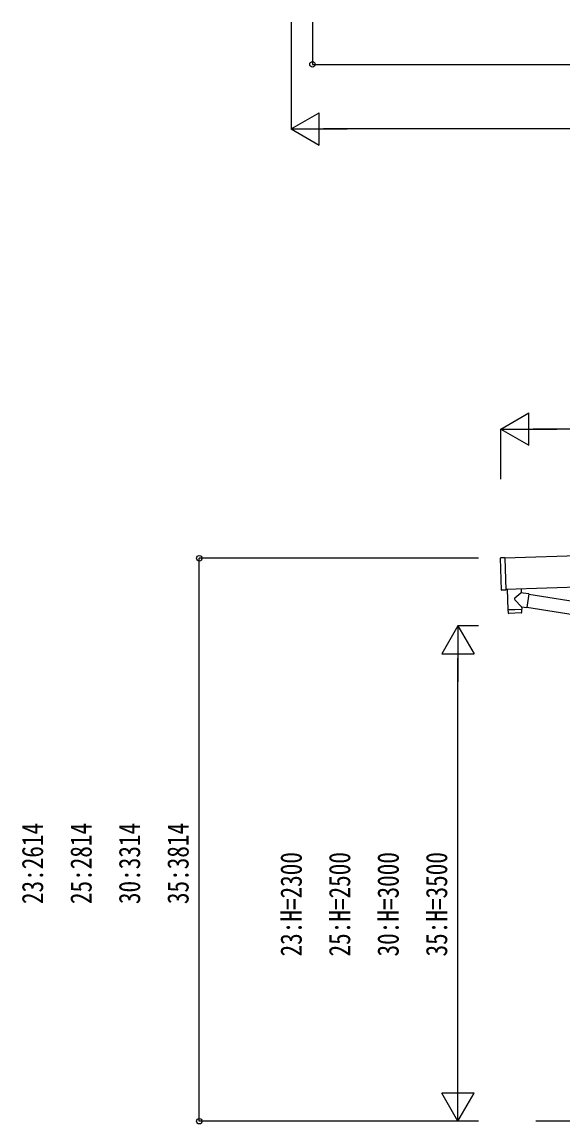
# Model space of a CAD drawing. Units: millimetres, scale not verified. Extents: x -12615 to 12615, y -8910 to 8910.
# Drawn here: x -3973 to -1463, y -4995 to 121 of the extents above; entities that cross this region are included whole.
import ezdxf
from ezdxf.enums import TextEntityAlignment as Align

# ---------------------------------------------------------------- set-up
doc = ezdxf.new("R2010")
doc.units = ezdxf.units.MM
doc.header["$LTSCALE"] = 40
for name, color, linetype in [('0-4_YKK_13', 4, 'Continuous'), ('0-5_YKK_A1', 4, 'Continuous'), ('0-6_YKK_D', 6, 'Continuous')]:
    doc.layers.add(name, color=color, linetype=linetype)
doc.styles.add('ＭＳ ゴシック', font='')
doc.styles.get('ＭＳ ゴシック').set_extended_font_data('MS Gothic')

msp = doc.modelspace()

# ---------------------------------------------------------------- linework, layer by layer
at = {"layer": '0-4_YKK_13'}
for p, q in [((-1747.64, -2516.28), (-1752.58, -2368.37)), ((-1732.62, -2366.7), (-1751.61, -2367.33)), ((-1657.15, -2510.69), (-1656.55, -2528.87)), ((-1620.95, -2533.93), (-1629.91, -2596.99)), ((-1621.21, -2535.76), (-641.31, -2691.77)), ((-1717.92, -2608.66), (-1717.26, -2621.69)), ((-1713.46, -2607.51), (-1713.41, -2608.51)), ((-1654.39, -2593.51), (-1685.89, -2561)), ((-1658.49, -2605.67), (-1658.48, -2606.67)), ((-1654.39, -2593.51), (-1629.91, -2596.99)), ((-1654.39, -2593.51), (-1653.99, -2605.52)), ((-1629.65, -2595.17), (-651.73, -2750.87)), ((-1656.65, -2622.62), (-1714.16, -2624.54))]:
    msp.add_line(p, q, dxfattribs=at)
for points in [[(-1732.62, -2366.7), (-1727.63, -2516.62), (-1746.61, -2517.25)], [(-1721.12, -2512.82), (-1717.96, -2607.66), (-1653.99, -2605.52)], [(-1656.55, -2528.87), (-1658.64, -2530.64), (-1685.85, -2553.67)], [(-1620.95, -2533.93), (-1646.86, -2530.24), (-1656.55, -2528.87)], [(-1653.75, -2619.58), (-1653.96, -2606.52), (-1717.92, -2608.66)]]:
    msp.add_lwpolyline(points, dxfattribs=at)
for centre, radius, start, end in [((-1751.58, -2368.33), 1, 91.90915, 181.90915), ((-1746.65, -2516.25), 1, 181.90915, 271.90915), ((-1682.47, -2557.35), 5, 132.56466, 226.88314), ((-1714.27, -2621.54), 3, 182.90915, 271.95747), ((-1656.75, -2619.62), 3, 271.90915, 0.90915)]:
    msp.add_arc(centre, radius, start, end, dxfattribs=at)
at = {"layer": '0-5_YKK_A1'}
for p, q in [((4169.76, -2171.27), (-1732.58, -2367.98)), ((-1727.75, -2512.9), (4174.59, -2316.15)), ((-539.94, -4982.25), (-1588.1, -4982.25))]:
    msp.add_line(p, q, dxfattribs=at)
at = {"layer": '0-6_YKK_D'}
for p, q in [((-2723.58, 120.85), (-2723.58, -376.69)), ((-2625.08, 120.85), (-2625.08, -76.69)), ((-2625.08, -75.69), (3247.92, -75.69)), ((-2723.58, -375.69), (-2593.68, -300.69)), ((-2593.68, -450.69), (-2593.68, -300.69)), ((-2723.58, -375.69), (-2593.68, -450.69)), ((-2723.58, -375.69), (-2463.77, -375.69)), ((3196.42, -375.69), (-2573.58, -375.69)), ((-1750.93, -1769.13), (-1621.02, -1694.13)), ((-1621.02, -1844.13), (-1621.02, -1694.13)), ((-1750.93, -2000.93), (-1750.93, -1768.13)), ((-1750.93, -1769.13), (-1621.02, -1844.13)), ((-1750.93, -1769.13), (-1491.12, -1769.13)), ((4042.07, -1769.13), (-1600.93, -1769.13)), ((-1854.08, -2368.63), (-3151.04, -2368.63)), ((-3150.04, -4982.25), (-3150.04, -2368.63)), ((-1950.04, -2682.25), (-2025.04, -2812.15)), ((-1854.08, -2682.25), (-1951.04, -2682.25)), ((-1950.04, -2682.25), (-1875.04, -2812.15)), ((-1950.04, -2682.25), (-1950.04, -2942.06)), ((-2025.04, -2812.15), (-1875.04, -2812.15)), ((-1950.04, -4832.25), (-1950.04, -2832.25)), ((-1950.04, -4982.25), (-1950.04, -4722.44)), ((-1950.04, -4982.25), (-2025.04, -4852.35)), ((-1875.04, -4852.35), (-2025.04, -4852.35)), ((-1950.04, -4982.25), (-1875.04, -4852.35)), ((-1854.08, -4982.25), (-3151.04, -4982.25)), ((-1854.08, -4982.25), (-1951.04, -4982.25))]:
    msp.add_line(p, q, dxfattribs=at)
for centre in [(-2625.08, -75.69), (-3150.04, -2368.63), (-3150.04, -4982.25)]:
    msp.add_circle(centre, 12.75, dxfattribs=at)

# ---------------------------------------------------------------- texts
at = {"layer": '0-6_YKK_D', "style": 'ＭＳ ゴシック', "width": 0.8}
for s, p in [('23:2614', (-3845.04, -3974.24)), ('25:2814', (-3620.04, -3974.24)), ('30:3314', (-3395.04, -3974.24)), ('35:3814', (-3170.04, -3974.24)), ('23:H=2300', (-2645.04, -4217.45)), ('25:H=2500', (-2420.04, -4217.45)), ('30:H=3000', (-2195.04, -4217.45)), ('35:H=3500', (-1970.04, -4217.45))]:
    msp.add_text(s, height=98.97, rotation=90, dxfattribs=at).set_placement(p, align=Align.BOTTOM_LEFT)

doc.saveas('drawing.dxf')
